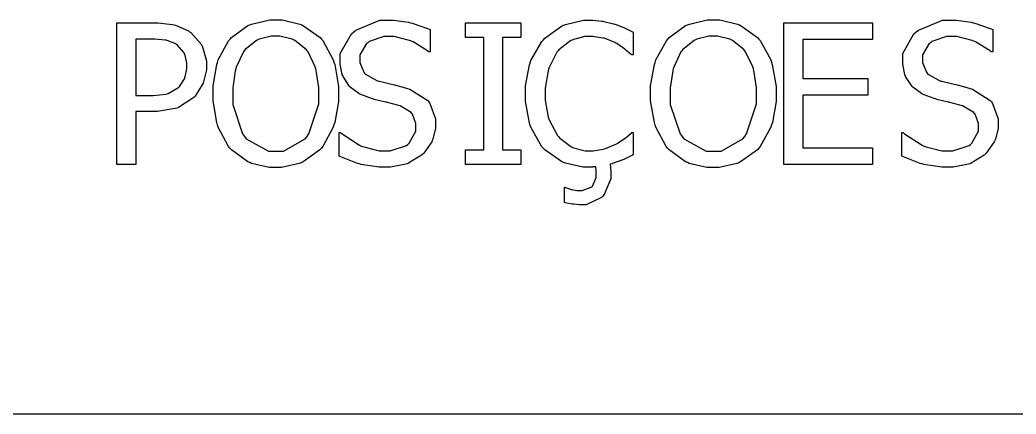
# Model space of a CAD drawing. Header units: millimetres. Extents: x 1974 to 2099, y 1386 to 1555.
# Drawn here: x 2079.145 to 2080.332, y 1478.252 to 1478.722 of the extents above; entities that cross this region are included whole.
import ezdxf

# ---------------------------------------------------------------- set-up
doc = ezdxf.new("R2010")
doc.units = ezdxf.units.MM
doc.layers.add('TEXTO', color=4, linetype='Continuous')

msp = doc.modelspace()

# ---------------------------------------------------------------- linework, layer by layer
at = {"layer": 'TEXTO', "color": 0}
for p, q in [((2079.4214, 1478.7172), (2079.4429, 1478.7221)), ((2079.4429, 1478.7221), (2079.45, 1478.7221)), ((2079.45, 1478.7221), (2079.4578, 1478.7221)), ((2079.4578, 1478.7221), (2079.4788, 1478.7172)), ((2079.5456, 1478.71), (2079.5741, 1478.7216)), ((2079.5741, 1478.7216), (2079.5838, 1478.7216)), ((2079.5838, 1478.7216), (2079.5905, 1478.7216)), ((2079.5905, 1478.7216), (2079.6085, 1478.7193)), ((2079.7953, 1478.7167), (2079.8168, 1478.7216)), ((2079.8168, 1478.7216), (2079.824, 1478.7216)), ((2079.824, 1478.7216), (2079.8279, 1478.7216)), ((2079.8279, 1478.7216), (2079.8386, 1478.7207)), ((2079.943, 1478.7172), (2079.9644, 1478.7221)), ((2079.9644, 1478.7221), (2079.9716, 1478.7221)), ((2079.9716, 1478.7221), (2079.9793, 1478.7221)), ((2079.9793, 1478.7221), (2080.0003, 1478.7172)), ((2080.216, 1478.71), (2080.2446, 1478.7216)), ((2080.2446, 1478.7216), (2080.2542, 1478.7216)), ((2080.2542, 1478.7216), (2080.2609, 1478.7216)), ((2080.2609, 1478.7216), (2080.279, 1478.7193)), ((2079.2608, 1478.5497), (2079.2608, 1478.7186)), ((2079.2608, 1478.7186), (2079.3033, 1478.7186)), ((2079.3033, 1478.7186), (2079.3096, 1478.7186)), ((2079.3096, 1478.7186), (2079.327, 1478.7166)), ((2079.327, 1478.7166), (2079.3288, 1478.7161)), ((2079.3288, 1478.7161), (2079.3306, 1478.7157)), ((2079.3306, 1478.7157), (2079.346, 1478.709)), ((2079.3972, 1478.7012), (2079.4169, 1478.7153)), ((2079.4169, 1478.7153), (2079.4192, 1478.7162)), ((2079.4192, 1478.7162), (2079.4214, 1478.7172)), ((2079.4788, 1478.7172), (2079.4811, 1478.7161)), ((2079.4811, 1478.7161), (2079.4833, 1478.7151)), ((2079.4833, 1478.7151), (2079.5029, 1478.701)), ((2079.543, 1478.7077), (2079.5456, 1478.71)), ((2079.6085, 1478.7193), (2079.6106, 1478.7188)), ((2079.6106, 1478.7188), (2079.6127, 1478.7184)), ((2079.6127, 1478.7184), (2079.6322, 1478.7116)), ((2079.6322, 1478.7116), (2079.6341, 1478.7107)), ((2079.6341, 1478.7107), (2079.6341, 1478.6839)), ((2079.6764, 1478.7013), (2079.6764, 1478.7186)), ((2079.6764, 1478.7186), (2079.742, 1478.7186)), ((2079.742, 1478.7186), (2079.742, 1478.7013)), ((2079.7707, 1478.7003), (2079.7907, 1478.7147)), ((2079.7907, 1478.7147), (2079.793, 1478.7157)), ((2079.793, 1478.7157), (2079.7953, 1478.7167)), ((2079.8386, 1478.7207), (2079.8399, 1478.7205)), ((2079.8399, 1478.7205), (2079.841, 1478.7203)), ((2079.841, 1478.7203), (2079.8526, 1478.7176)), ((2079.8526, 1478.7176), (2079.8537, 1478.7172)), ((2079.8537, 1478.7172), (2079.8545, 1478.7169)), ((2079.8545, 1478.7169), (2079.8638, 1478.7135)), ((2079.8638, 1478.7135), (2079.8648, 1478.713)), ((2079.8648, 1478.713), (2079.8658, 1478.7126)), ((2079.8658, 1478.7126), (2079.8752, 1478.7079)), ((2079.9188, 1478.7012), (2079.9385, 1478.7153)), ((2079.9385, 1478.7153), (2079.9408, 1478.7162)), ((2079.9408, 1478.7162), (2079.943, 1478.7172)), ((2080.0003, 1478.7172), (2080.0027, 1478.7161)), ((2080.0027, 1478.7161), (2080.0049, 1478.7151)), ((2080.0049, 1478.7151), (2080.0244, 1478.701)), ((2080.0556, 1478.5497), (2080.0556, 1478.7186)), ((2080.0556, 1478.7186), (2080.1613, 1478.7186)), ((2080.1613, 1478.7186), (2080.1613, 1478.6986)), ((2080.2134, 1478.7077), (2080.216, 1478.71)), ((2080.279, 1478.7193), (2080.2811, 1478.7188)), ((2080.2811, 1478.7188), (2080.2831, 1478.7184)), ((2080.2831, 1478.7184), (2080.3026, 1478.7116)), ((2080.3026, 1478.7116), (2080.3045, 1478.7107)), ((2080.3045, 1478.7107), (2080.3045, 1478.6839)), ((2079.302, 1478.6993), (2079.2833, 1478.6993)), ((2079.2833, 1478.6993), (2079.2833, 1478.6318)), ((2079.306, 1478.6993), (2079.302, 1478.6993)), ((2079.3183, 1478.6981), (2079.306, 1478.6993)), ((2079.3195, 1478.6979), (2079.3183, 1478.6981)), ((2079.3207, 1478.6977), (2079.3195, 1478.6979)), ((2079.3311, 1478.6935), (2079.3207, 1478.6977)), ((2079.346, 1478.709), (2079.3473, 1478.708)), ((2079.3473, 1478.708), (2079.3489, 1478.7069)), ((2079.3489, 1478.7069), (2079.3612, 1478.6933)), ((2079.394, 1478.6972), (2079.3957, 1478.6992)), ((2079.3957, 1478.6992), (2079.3972, 1478.7012)), ((2079.4272, 1478.6977), (2079.4138, 1478.6867)), ((2079.4288, 1478.6984), (2079.4272, 1478.6977)), ((2079.4302, 1478.6992), (2079.4288, 1478.6984)), ((2079.4448, 1478.7027), (2079.4302, 1478.6992)), ((2079.4502, 1478.7027), (2079.4448, 1478.7027)), ((2079.455, 1478.7027), (2079.4502, 1478.7027)), ((2079.4698, 1478.6991), (2079.455, 1478.7027)), ((2079.4714, 1478.6983), (2079.4698, 1478.6991)), ((2079.473, 1478.6977), (2079.4714, 1478.6983)), ((2079.4864, 1478.6867), (2079.473, 1478.6977)), ((2079.5029, 1478.701), (2079.5045, 1478.6992)), ((2079.5045, 1478.6992), (2079.5061, 1478.6974)), ((2079.5045, 1478.6992), (2079.5045, 1478.6992)), ((2079.5061, 1478.6974), (2079.5185, 1478.6744)), ((2079.527, 1478.682), (2079.5402, 1478.7055)), ((2079.5402, 1478.7055), (2079.543, 1478.7077)), ((2079.5789, 1478.7023), (2079.5615, 1478.6962)), ((2079.5853, 1478.7023), (2079.5789, 1478.7023)), ((2079.5913, 1478.7023), (2079.5853, 1478.7023)), ((2079.6096, 1478.6977), (2079.5913, 1478.7023)), ((2079.6117, 1478.6968), (2079.6096, 1478.6977)), ((2079.6981, 1478.7013), (2079.6764, 1478.7013)), ((2079.6981, 1478.567), (2079.6981, 1478.7013)), ((2079.742, 1478.7013), (2079.7204, 1478.7013)), ((2079.7204, 1478.7013), (2079.7204, 1478.567)), ((2079.7673, 1478.6965), (2079.7691, 1478.6984)), ((2079.7691, 1478.6984), (2079.7707, 1478.7003)), ((2079.8017, 1478.6974), (2079.7876, 1478.6865)), ((2079.8033, 1478.6981), (2079.8017, 1478.6974)), ((2079.8048, 1478.6988), (2079.8033, 1478.6981)), ((2079.8186, 1478.7025), (2079.8048, 1478.6988)), ((2079.8238, 1478.7025), (2079.8186, 1478.7025)), ((2079.8279, 1478.7025), (2079.8238, 1478.7025)), ((2079.8401, 1478.7005), (2079.8279, 1478.7025)), ((2079.8414, 1478.7002), (2079.8401, 1478.7005)), ((2079.8426, 1478.6999), (2079.8414, 1478.7002)), ((2079.8543, 1478.695), (2079.8426, 1478.6999)), ((2079.8752, 1478.7079), (2079.8762, 1478.7074)), ((2079.8762, 1478.7074), (2079.8762, 1478.6803)), ((2079.9156, 1478.6972), (2079.9172, 1478.6992)), ((2079.9172, 1478.6992), (2079.9188, 1478.7012)), ((2079.9487, 1478.6977), (2079.9354, 1478.6867)), ((2079.9503, 1478.6984), (2079.9487, 1478.6977)), ((2079.9518, 1478.6992), (2079.9503, 1478.6984)), ((2079.9663, 1478.7027), (2079.9518, 1478.6992)), ((2079.9718, 1478.7027), (2079.9663, 1478.7027)), ((2079.9766, 1478.7027), (2079.9718, 1478.7027)), ((2079.9913, 1478.6991), (2079.9766, 1478.7027)), ((2079.993, 1478.6983), (2079.9913, 1478.6991)), ((2079.9945, 1478.6977), (2079.993, 1478.6983)), ((2080.008, 1478.6867), (2079.9945, 1478.6977)), ((2080.0244, 1478.701), (2080.026, 1478.6992)), ((2080.026, 1478.6992), (2080.0276, 1478.6974)), ((2080.026, 1478.6992), (2080.026, 1478.6992)), ((2080.0276, 1478.6974), (2080.0401, 1478.6744)), ((2080.1613, 1478.6986), (2080.0781, 1478.6986)), ((2080.0781, 1478.6986), (2080.0781, 1478.6523)), ((2080.1975, 1478.682), (2080.2107, 1478.7055)), ((2080.2107, 1478.7055), (2080.2134, 1478.7077)), ((2080.2494, 1478.7023), (2080.232, 1478.6962)), ((2080.2558, 1478.7023), (2080.2494, 1478.7023)), ((2080.2618, 1478.7023), (2080.2558, 1478.7023)), ((2080.28, 1478.6977), (2080.2618, 1478.7023)), ((2080.2822, 1478.6968), (2080.28, 1478.6977)), ((2079.3319, 1478.6928), (2079.3311, 1478.6935)), ((2079.3329, 1478.6921), (2079.3319, 1478.6928)), ((2079.3406, 1478.6834), (2079.3329, 1478.6921)), ((2079.3612, 1478.6933), (2079.3621, 1478.6917)), ((2079.3621, 1478.6917), (2079.3629, 1478.69)), ((2079.3629, 1478.69), (2079.3675, 1478.6733)), ((2079.3815, 1478.6743), (2079.394, 1478.6972)), ((2079.4138, 1478.6867), (2079.4126, 1478.6853)), ((2079.4876, 1478.6853), (2079.4864, 1478.6867)), ((2079.5584, 1478.6938), (2079.5503, 1478.6803)), ((2079.56, 1478.6949), (2079.5584, 1478.6938)), ((2079.5615, 1478.6962), (2079.56, 1478.6949)), ((2079.6137, 1478.6959), (2079.6117, 1478.6968)), ((2079.631, 1478.6851), (2079.6137, 1478.6959)), ((2079.7542, 1478.6736), (2079.7673, 1478.6965)), ((2079.7876, 1478.6865), (2079.7865, 1478.6851)), ((2079.8554, 1478.6944), (2079.8543, 1478.695)), ((2079.8565, 1478.6939), (2079.8554, 1478.6944)), ((2079.866, 1478.6874), (2079.8565, 1478.6939)), ((2079.8667, 1478.6867), (2079.866, 1478.6874)), ((2079.8675, 1478.6862), (2079.8667, 1478.6867)), ((2079.8738, 1478.6808), (2079.8675, 1478.6862)), ((2079.9031, 1478.6743), (2079.9156, 1478.6972)), ((2079.9354, 1478.6867), (2079.9342, 1478.6853)), ((2080.0091, 1478.6853), (2080.008, 1478.6867)), ((2080.2288, 1478.6938), (2080.2208, 1478.6803)), ((2080.2305, 1478.6949), (2080.2288, 1478.6938)), ((2080.232, 1478.6962), (2080.2305, 1478.6949)), ((2080.2842, 1478.6959), (2080.2822, 1478.6968)), ((2080.3014, 1478.6851), (2080.2842, 1478.6959)), ((2079.3411, 1478.6823), (2079.3406, 1478.6834)), ((2079.3416, 1478.6812), (2079.3411, 1478.6823)), ((2079.3441, 1478.671), (2079.3416, 1478.6812)), ((2079.3806, 1478.6715), (2079.3815, 1478.6743)), ((2079.4115, 1478.6839), (2079.4029, 1478.6658)), ((2079.4126, 1478.6853), (2079.4115, 1478.6839)), ((2079.4886, 1478.6839), (2079.4876, 1478.6853)), ((2079.4971, 1478.666), (2079.4886, 1478.6839)), ((2079.5185, 1478.6744), (2079.5194, 1478.6717)), ((2079.527, 1478.6733), (2079.527, 1478.682)), ((2079.5503, 1478.6803), (2079.5503, 1478.6757)), ((2079.5503, 1478.6757), (2079.5503, 1478.6715)), ((2079.6324, 1478.6839), (2079.631, 1478.6851)), ((2079.6341, 1478.6839), (2079.6324, 1478.6839)), ((2079.7852, 1478.6836), (2079.776, 1478.6655)), ((2079.7865, 1478.6851), (2079.7852, 1478.6836)), ((2079.8743, 1478.6803), (2079.8738, 1478.6808)), ((2079.8762, 1478.6803), (2079.8743, 1478.6803)), ((2079.9022, 1478.6715), (2079.9031, 1478.6743)), ((2079.933, 1478.6839), (2079.9245, 1478.6658)), ((2079.9342, 1478.6853), (2079.933, 1478.6839)), ((2080.0101, 1478.6839), (2080.0091, 1478.6853)), ((2080.0187, 1478.666), (2080.0101, 1478.6839)), ((2080.0401, 1478.6744), (2080.041, 1478.6717)), ((2080.1975, 1478.6733), (2080.1975, 1478.682)), ((2080.2208, 1478.6803), (2080.2208, 1478.6757)), ((2080.2208, 1478.6757), (2080.2208, 1478.6715)), ((2080.3029, 1478.6839), (2080.3014, 1478.6851)), ((2080.3045, 1478.6839), (2080.3029, 1478.6839)), ((2079.3422, 1478.6541), (2079.3441, 1478.6639)), ((2079.3441, 1478.6671), (2079.3441, 1478.671)), ((2079.3441, 1478.6639), (2079.3441, 1478.6671)), ((2079.3441, 1478.6671), (2079.3441, 1478.6671)), ((2079.3675, 1478.6625), (2079.3641, 1478.6484)), ((2079.3675, 1478.6733), (2079.3675, 1478.6677)), ((2079.3675, 1478.6677), (2079.3675, 1478.6625)), ((2079.3675, 1478.6677), (2079.3675, 1478.6677)), ((2079.3754, 1478.6435), (2079.3798, 1478.6689)), ((2079.3798, 1478.6689), (2079.3806, 1478.6715)), ((2079.4024, 1478.6636), (2079.4017, 1478.6615)), ((2079.4029, 1478.6658), (2079.4024, 1478.6636)), ((2079.4978, 1478.6638), (2079.4971, 1478.666)), ((2079.4984, 1478.6617), (2079.4978, 1478.6638)), ((2079.5194, 1478.6717), (2079.5204, 1478.6689)), ((2079.5204, 1478.6689), (2079.5248, 1478.6428)), ((2079.527, 1478.6693), (2079.527, 1478.6733)), ((2079.5294, 1478.6572), (2079.527, 1478.6693)), ((2079.5503, 1478.6715), (2079.5551, 1478.6596)), ((2079.7479, 1478.6433), (2079.7524, 1478.6684)), ((2079.7524, 1478.6684), (2079.7534, 1478.671)), ((2079.7534, 1478.671), (2079.7542, 1478.6736)), ((2079.7753, 1478.6633), (2079.7746, 1478.6612)), ((2079.776, 1478.6655), (2079.7753, 1478.6633)), ((2079.8969, 1478.6435), (2079.9013, 1478.6689)), ((2079.9013, 1478.6689), (2079.9022, 1478.6715)), ((2079.9239, 1478.6636), (2079.9232, 1478.6615)), ((2079.9245, 1478.6658), (2079.9239, 1478.6636)), ((2080.0194, 1478.6638), (2080.0187, 1478.666)), ((2080.0199, 1478.6617), (2080.0194, 1478.6638)), ((2080.041, 1478.6717), (2080.0419, 1478.6689)), ((2080.0419, 1478.6689), (2080.0463, 1478.6428)), ((2080.1975, 1478.6693), (2080.1975, 1478.6733)), ((2080.1998, 1478.6572), (2080.1975, 1478.6693)), ((2080.2208, 1478.6715), (2080.2255, 1478.6596)), ((2079.3353, 1478.6427), (2079.3414, 1478.652)), ((2079.3414, 1478.652), (2079.3418, 1478.653)), ((2079.3418, 1478.653), (2079.3422, 1478.6541)), ((2079.4017, 1478.6615), (2079.3988, 1478.641)), ((2079.5014, 1478.6415), (2079.4984, 1478.6617)), ((2079.5299, 1478.6559), (2079.5294, 1478.6572)), ((2079.5303, 1478.6546), (2079.5299, 1478.6559)), ((2079.5371, 1478.6438), (2079.5303, 1478.6546)), ((2079.5551, 1478.6596), (2079.556, 1478.6586)), ((2079.556, 1478.6586), (2079.5569, 1478.6576)), ((2079.5569, 1478.6576), (2079.5706, 1478.6498)), ((2079.7746, 1478.6612), (2079.7713, 1478.6408)), ((2079.9232, 1478.6615), (2079.9203, 1478.641)), ((2080.0229, 1478.6415), (2080.0199, 1478.6617)), ((2080.0781, 1478.6523), (2080.1556, 1478.6523)), ((2080.1556, 1478.6523), (2080.1556, 1478.6323)), ((2080.2003, 1478.6559), (2080.1998, 1478.6572)), ((2080.2008, 1478.6546), (2080.2003, 1478.6559)), ((2080.2076, 1478.6438), (2080.2008, 1478.6546)), ((2080.2255, 1478.6596), (2080.2265, 1478.6586)), ((2080.2265, 1478.6586), (2080.2273, 1478.6576)), ((2080.2273, 1478.6576), (2080.241, 1478.6498)), ((2079.3219, 1478.6344), (2079.3336, 1478.641)), ((2079.3336, 1478.641), (2079.3345, 1478.6419)), ((2079.3345, 1478.6419), (2079.3353, 1478.6427)), ((2079.3629, 1478.6453), (2079.3539, 1478.6313)), ((2079.3635, 1478.6468), (2079.3629, 1478.6453)), ((2079.3641, 1478.6484), (2079.3635, 1478.6468)), ((2079.3754, 1478.6341), (2079.3754, 1478.6435)), ((2079.3988, 1478.641), (2079.3988, 1478.6341)), ((2079.5014, 1478.6341), (2079.5014, 1478.6415)), ((2079.5248, 1478.6428), (2079.5248, 1478.6341)), ((2079.538, 1478.6428), (2079.5371, 1478.6438)), ((2079.5389, 1478.642), (2079.538, 1478.6428)), ((2079.549, 1478.6342), (2079.5389, 1478.642)), ((2079.5706, 1478.6498), (2079.5724, 1478.6492)), ((2079.5724, 1478.6492), (2079.5736, 1478.6489)), ((2079.5736, 1478.6489), (2079.5882, 1478.6453)), ((2079.5882, 1478.6453), (2079.5899, 1478.6449)), ((2079.5899, 1478.6449), (2079.5915, 1478.6445)), ((2079.5915, 1478.6445), (2079.6059, 1478.6408)), ((2079.6059, 1478.6408), (2079.607, 1478.6404)), ((2079.607, 1478.6404), (2079.61, 1478.6395)), ((2079.61, 1478.6395), (2079.6312, 1478.6261)), ((2079.7479, 1478.634), (2079.7479, 1478.6433)), ((2079.7713, 1478.6408), (2079.7713, 1478.634)), ((2079.8969, 1478.6341), (2079.8969, 1478.6435)), ((2079.9203, 1478.641), (2079.9203, 1478.6341)), ((2080.0229, 1478.6341), (2080.0229, 1478.6415)), ((2080.0463, 1478.6428), (2080.0463, 1478.6341)), ((2080.2085, 1478.6428), (2080.2076, 1478.6438)), ((2080.2093, 1478.642), (2080.2085, 1478.6428)), ((2080.2195, 1478.6342), (2080.2093, 1478.642)), ((2080.241, 1478.6498), (2080.2429, 1478.6492)), ((2080.2429, 1478.6492), (2080.244, 1478.6489)), ((2080.244, 1478.6489), (2080.2587, 1478.6453)), ((2080.2587, 1478.6453), (2080.2605, 1478.6449)), ((2080.2605, 1478.6449), (2080.2621, 1478.6445)), ((2080.2621, 1478.6445), (2080.2763, 1478.6408)), ((2080.2763, 1478.6408), (2080.2775, 1478.6404)), ((2080.2775, 1478.6404), (2080.2804, 1478.6395)), ((2080.2804, 1478.6395), (2080.3017, 1478.6261)), ((2079.2833, 1478.6318), (2079.2987, 1478.6318)), ((2079.2987, 1478.6318), (2079.3041, 1478.6318)), ((2079.3041, 1478.6318), (2079.3191, 1478.6337)), ((2079.3191, 1478.6337), (2079.3206, 1478.634)), ((2079.3206, 1478.634), (2079.3219, 1478.6344)), ((2079.3512, 1478.6288), (2079.3342, 1478.6178)), ((2079.3527, 1478.6301), (2079.3512, 1478.6288)), ((2079.3539, 1478.6313), (2079.3527, 1478.6301)), ((2079.3754, 1478.6256), (2079.3754, 1478.6341)), ((2079.3988, 1478.6341), (2079.3988, 1478.6214)), ((2079.5014, 1478.6222), (2079.5014, 1478.6341)), ((2079.5014, 1478.6341), (2079.5014, 1478.6341)), ((2079.5248, 1478.6341), (2079.5248, 1478.6249)), ((2079.5502, 1478.6336), (2079.549, 1478.6342)), ((2079.5514, 1478.633), (2079.5502, 1478.6336)), ((2079.5644, 1478.6282), (2079.5514, 1478.633)), ((2079.5659, 1478.6278), (2079.5644, 1478.6282)), ((2079.5675, 1478.6274), (2079.5659, 1478.6278)), ((2079.581, 1478.6242), (2079.5675, 1478.6274)), ((2079.6312, 1478.6261), (2079.6326, 1478.6243)), ((2079.7479, 1478.6253), (2079.7479, 1478.634)), ((2079.7713, 1478.634), (2079.7713, 1478.6265)), ((2079.7713, 1478.6265), (2079.7748, 1478.6063)), ((2079.8969, 1478.6256), (2079.8969, 1478.6341)), ((2079.9203, 1478.6341), (2079.9203, 1478.6214)), ((2080.0229, 1478.6222), (2080.0229, 1478.6341)), ((2080.0229, 1478.6341), (2080.0229, 1478.6341)), ((2080.0463, 1478.6341), (2080.0463, 1478.6249)), ((2080.1556, 1478.6323), (2080.0781, 1478.6323)), ((2080.0781, 1478.6323), (2080.0781, 1478.5697)), ((2080.2207, 1478.6336), (2080.2195, 1478.6342)), ((2080.2218, 1478.633), (2080.2207, 1478.6336)), ((2080.2349, 1478.6282), (2080.2218, 1478.633)), ((2080.2364, 1478.6278), (2080.2349, 1478.6282)), ((2080.2379, 1478.6274), (2080.2364, 1478.6278)), ((2080.2514, 1478.6242), (2080.2379, 1478.6274)), ((2080.3017, 1478.6261), (2080.303, 1478.6243)), ((2079.3301, 1478.6163), (2079.3092, 1478.6127)), ((2079.3323, 1478.617), (2079.3301, 1478.6163)), ((2079.3342, 1478.6178), (2079.3323, 1478.617)), ((2079.3798, 1478.5997), (2079.3754, 1478.6256)), ((2079.3988, 1478.6214), (2079.4104, 1478.5862)), ((2079.4897, 1478.5862), (2079.5014, 1478.6222)), ((2079.5248, 1478.6249), (2079.5204, 1478.5998)), ((2079.5821, 1478.6239), (2079.581, 1478.6242)), ((2079.5832, 1478.6237), (2079.5821, 1478.6239)), ((2079.5951, 1478.6205), (2079.5832, 1478.6237)), ((2079.5964, 1478.6201), (2079.5951, 1478.6205)), ((2079.5982, 1478.6196), (2079.5964, 1478.6201)), ((2079.6115, 1478.6118), (2079.5982, 1478.6196)), ((2079.6326, 1478.6243), (2079.6338, 1478.6225)), ((2079.6338, 1478.6225), (2079.6406, 1478.604)), ((2079.7525, 1478.599), (2079.7479, 1478.6253)), ((2079.9013, 1478.5997), (2079.8969, 1478.6256)), ((2079.9203, 1478.6214), (2079.9319, 1478.5862)), ((2080.0113, 1478.5862), (2080.0229, 1478.6222)), ((2080.0463, 1478.6249), (2080.042, 1478.5998)), ((2080.2526, 1478.6239), (2080.2514, 1478.6242)), ((2080.2536, 1478.6237), (2080.2526, 1478.6239)), ((2080.2655, 1478.6205), (2080.2536, 1478.6237)), ((2080.2668, 1478.6201), (2080.2655, 1478.6205)), ((2080.2686, 1478.6196), (2080.2668, 1478.6201)), ((2080.2819, 1478.6118), (2080.2686, 1478.6196)), ((2080.303, 1478.6243), (2080.3043, 1478.6225)), ((2080.3043, 1478.6225), (2080.3111, 1478.604)), ((2079.3023, 1478.6127), (2079.2833, 1478.6127)), ((2079.2833, 1478.6127), (2079.2833, 1478.5497)), ((2079.3092, 1478.6127), (2079.3023, 1478.6127)), ((2079.6123, 1478.6107), (2079.6115, 1478.6118)), ((2079.6131, 1478.6097), (2079.6123, 1478.6107)), ((2079.6172, 1478.5984), (2079.6131, 1478.6097)), ((2079.6406, 1478.604), (2079.6406, 1478.5978)), ((2079.7748, 1478.6063), (2079.7756, 1478.6041)), ((2079.7756, 1478.6041), (2079.7763, 1478.602)), ((2080.2827, 1478.6107), (2080.2819, 1478.6118)), ((2080.2835, 1478.6097), (2080.2827, 1478.6107)), ((2080.2877, 1478.5984), (2080.2835, 1478.6097)), ((2080.3111, 1478.604), (2080.3111, 1478.5978)), ((2079.3806, 1478.5968), (2079.3798, 1478.5997)), ((2079.3815, 1478.5942), (2079.3806, 1478.5968)), ((2079.3939, 1478.5711), (2079.3815, 1478.5942)), ((2079.5187, 1478.5942), (2079.5061, 1478.5711)), ((2079.5195, 1478.5969), (2079.5187, 1478.5942)), ((2079.5204, 1478.5998), (2079.5195, 1478.5969)), ((2079.6172, 1478.5942), (2079.6172, 1478.5984)), ((2079.6172, 1478.5894), (2079.6172, 1478.5942)), ((2079.6406, 1478.593), (2079.6372, 1478.5799)), ((2079.6406, 1478.5978), (2079.6406, 1478.593)), ((2079.7535, 1478.5961), (2079.7525, 1478.599)), ((2079.7544, 1478.5935), (2079.7535, 1478.5961)), ((2079.7674, 1478.5706), (2079.7544, 1478.5935)), ((2079.7763, 1478.602), (2079.7858, 1478.5843)), ((2079.9022, 1478.5968), (2079.9013, 1478.5997)), ((2079.9031, 1478.5942), (2079.9022, 1478.5968)), ((2079.9154, 1478.5711), (2079.9031, 1478.5942)), ((2080.0402, 1478.5942), (2080.0276, 1478.5711)), ((2080.0411, 1478.5969), (2080.0402, 1478.5942)), ((2080.042, 1478.5998), (2080.0411, 1478.5969)), ((2080.2877, 1478.5942), (2080.2877, 1478.5984)), ((2080.2877, 1478.5894), (2080.2877, 1478.5942)), ((2080.3111, 1478.593), (2080.3077, 1478.5799)), ((2080.3111, 1478.5978), (2080.3111, 1478.593)), ((2079.4104, 1478.5862), (2079.4127, 1478.5832)), ((2079.4127, 1478.5832), (2079.415, 1478.5802)), ((2079.415, 1478.5802), (2079.4414, 1478.5657)), ((2079.4595, 1478.5657), (2079.4852, 1478.5802)), ((2079.4852, 1478.5802), (2079.4876, 1478.5832)), ((2079.4876, 1478.5832), (2079.4897, 1478.5862)), ((2079.5257, 1478.5598), (2079.5257, 1478.5879)), ((2079.5257, 1478.5879), (2079.5273, 1478.5879)), ((2079.5273, 1478.5879), (2079.5292, 1478.5862)), ((2079.5292, 1478.5862), (2079.5501, 1478.5727)), ((2079.6093, 1478.5751), (2079.6172, 1478.5894)), ((2079.6372, 1478.5799), (2079.6367, 1478.5783)), ((2079.7858, 1478.5843), (2079.787, 1478.5829)), ((2079.787, 1478.5829), (2079.7882, 1478.5815)), ((2079.7882, 1478.5815), (2079.8019, 1478.571)), ((2079.8574, 1478.575), (2079.8666, 1478.5811)), ((2079.8666, 1478.5811), (2079.8674, 1478.5816)), ((2079.8674, 1478.5816), (2079.868, 1478.5823)), ((2079.868, 1478.5823), (2079.8739, 1478.5875)), ((2079.8739, 1478.5875), (2079.8744, 1478.5879)), ((2079.8744, 1478.5879), (2079.8762, 1478.5879)), ((2079.8762, 1478.5879), (2079.8762, 1478.5611)), ((2079.9319, 1478.5862), (2079.9343, 1478.5832)), ((2079.9343, 1478.5832), (2079.9366, 1478.5802)), ((2079.9366, 1478.5802), (2079.9629, 1478.5657)), ((2079.9811, 1478.5657), (2080.0068, 1478.5802)), ((2080.0068, 1478.5802), (2080.0091, 1478.5832)), ((2080.0091, 1478.5832), (2080.0113, 1478.5862)), ((2080.1962, 1478.5598), (2080.1962, 1478.5879)), ((2080.1962, 1478.5879), (2080.1977, 1478.5879)), ((2080.1977, 1478.5879), (2080.1996, 1478.5862)), ((2080.1996, 1478.5862), (2080.2206, 1478.5727)), ((2080.2798, 1478.5751), (2080.2877, 1478.5894)), ((2080.3077, 1478.5799), (2080.3071, 1478.5783)), ((2079.3955, 1478.5692), (2079.3939, 1478.5711)), ((2079.3972, 1478.5673), (2079.3955, 1478.5692)), ((2079.4168, 1478.5529), (2079.3972, 1478.5673)), ((2079.5028, 1478.5673), (2079.4826, 1478.5527)), ((2079.5045, 1478.5692), (2079.5028, 1478.5673)), ((2079.5061, 1478.5711), (2079.5045, 1478.5692)), ((2079.5501, 1478.5727), (2079.5525, 1478.5717)), ((2079.5525, 1478.5717), (2079.5549, 1478.5709)), ((2079.5549, 1478.5709), (2079.5734, 1478.566)), ((2079.5866, 1478.566), (2079.6061, 1478.5725)), ((2079.6061, 1478.5725), (2079.6077, 1478.5737)), ((2079.6077, 1478.5737), (2079.6093, 1478.5751)), ((2079.636, 1478.5768), (2079.6265, 1478.5631)), ((2079.6367, 1478.5783), (2079.636, 1478.5768)), ((2079.6764, 1478.5497), (2079.6764, 1478.567)), ((2079.6764, 1478.567), (2079.6981, 1478.567)), ((2079.7204, 1478.567), (2079.742, 1478.567)), ((2079.742, 1478.567), (2079.742, 1478.5497)), ((2079.742, 1478.567), (2079.742, 1478.567)), ((2079.7692, 1478.5687), (2079.7674, 1478.5706)), ((2079.7708, 1478.567), (2079.7692, 1478.5687)), ((2079.7908, 1478.5532), (2079.7708, 1478.567)), ((2079.8019, 1478.571), (2079.8035, 1478.5703)), ((2079.8035, 1478.5703), (2079.8051, 1478.5696)), ((2079.8051, 1478.5696), (2079.819, 1478.566)), ((2079.8282, 1478.566), (2079.8403, 1478.568)), ((2079.8403, 1478.568), (2079.8417, 1478.5684)), ((2079.8417, 1478.5684), (2079.8431, 1478.5688)), ((2079.8431, 1478.5688), (2079.8554, 1478.5739)), ((2079.8554, 1478.5739), (2079.8565, 1478.5745)), ((2079.8565, 1478.5745), (2079.8574, 1478.575)), ((2079.9171, 1478.5692), (2079.9154, 1478.5711)), ((2079.9188, 1478.5673), (2079.9171, 1478.5692)), ((2079.9384, 1478.5529), (2079.9188, 1478.5673)), ((2080.0243, 1478.5673), (2080.0041, 1478.5527)), ((2080.026, 1478.5692), (2080.0243, 1478.5673)), ((2080.0276, 1478.5711), (2080.026, 1478.5692)), ((2080.0781, 1478.5697), (2080.1613, 1478.5697)), ((2080.1613, 1478.5697), (2080.1613, 1478.5497)), ((2080.2206, 1478.5727), (2080.223, 1478.5717)), ((2080.223, 1478.5717), (2080.2253, 1478.5709)), ((2080.2253, 1478.5709), (2080.2439, 1478.566)), ((2080.257, 1478.566), (2080.2765, 1478.5725)), ((2080.2765, 1478.5725), (2080.2782, 1478.5737)), ((2080.2782, 1478.5737), (2080.2798, 1478.5751)), ((2080.3064, 1478.5768), (2080.2969, 1478.5631)), ((2080.3071, 1478.5783), (2080.3064, 1478.5768)), ((2079.4414, 1478.5657), (2079.4502, 1478.5657)), ((2079.4502, 1478.5657), (2079.4595, 1478.5657)), ((2079.5276, 1478.5589), (2079.5257, 1478.5598)), ((2079.5477, 1478.5511), (2079.5276, 1478.5589)), ((2079.5734, 1478.566), (2079.5796, 1478.566)), ((2079.5796, 1478.566), (2079.5866, 1478.566)), ((2079.6239, 1478.5607), (2079.6085, 1478.5512)), ((2079.6253, 1478.5619), (2079.6239, 1478.5607)), ((2079.6265, 1478.5631), (2079.6253, 1478.5619)), ((2079.819, 1478.566), (2079.8238, 1478.566)), ((2079.8238, 1478.566), (2079.8282, 1478.566)), ((2079.8648, 1478.5557), (2079.8548, 1478.5519)), ((2079.8657, 1478.5561), (2079.8648, 1478.5557)), ((2079.8664, 1478.5566), (2079.8657, 1478.5561)), ((2079.8752, 1478.5607), (2079.8664, 1478.5566)), ((2079.8762, 1478.5611), (2079.8752, 1478.5607)), ((2079.9629, 1478.5657), (2079.9718, 1478.5657)), ((2079.9718, 1478.5657), (2079.9811, 1478.5657)), ((2080.1981, 1478.5589), (2080.1962, 1478.5598)), ((2080.2182, 1478.5511), (2080.1981, 1478.5589)), ((2080.2439, 1478.566), (2080.2501, 1478.566)), ((2080.2501, 1478.566), (2080.257, 1478.566)), ((2080.2944, 1478.5607), (2080.279, 1478.5512)), ((2080.2957, 1478.5619), (2080.2944, 1478.5607)), ((2080.2969, 1478.5631), (2080.2957, 1478.5619)), ((2079.2833, 1478.5497), (2079.2608, 1478.5497)), ((2079.4191, 1478.5519), (2079.4168, 1478.5529)), ((2079.4214, 1478.5509), (2079.4191, 1478.5519)), ((2079.4422, 1478.5462), (2079.4214, 1478.5509)), ((2079.45, 1478.5462), (2079.4422, 1478.5462)), ((2079.457, 1478.5462), (2079.45, 1478.5462)), ((2079.4781, 1478.5509), (2079.457, 1478.5462)), ((2079.4804, 1478.5517), (2079.4781, 1478.5509)), ((2079.4826, 1478.5527), (2079.4804, 1478.5517)), ((2079.5499, 1478.5504), (2079.5477, 1478.5511)), ((2079.552, 1478.5498), (2079.5499, 1478.5504)), ((2079.5733, 1478.5466), (2079.552, 1478.5498)), ((2079.5812, 1478.5466), (2079.5733, 1478.5466)), ((2079.587, 1478.5466), (2079.5812, 1478.5466)), ((2079.5812, 1478.5466), (2079.5812, 1478.5466)), ((2079.6051, 1478.55), (2079.587, 1478.5466)), ((2079.6069, 1478.5506), (2079.6051, 1478.55)), ((2079.6085, 1478.5512), (2079.6069, 1478.5506)), ((2079.742, 1478.5497), (2079.6764, 1478.5497)), ((2079.7931, 1478.5522), (2079.7908, 1478.5532)), ((2079.7955, 1478.5514), (2079.7931, 1478.5522)), ((2079.8159, 1478.5466), (2079.7955, 1478.5514)), ((2079.8236, 1478.5466), (2079.8159, 1478.5466)), ((2079.8243, 1478.5466), (2079.8236, 1478.5466)), ((2079.8236, 1478.5466), (2079.8236, 1478.5466)), ((2079.8268, 1478.5467), (2079.8243, 1478.5466)), ((2079.8279, 1478.5467), (2079.8268, 1478.5467)), ((2079.8281, 1478.5468), (2079.8279, 1478.5467)), ((2079.8312, 1478.547), (2079.8281, 1478.5468)), ((2079.8317, 1478.547), (2079.8312, 1478.547)), ((2079.8317, 1478.5465), (2079.8317, 1478.547)), ((2079.8318, 1478.5432), (2079.8317, 1478.5465)), ((2079.8318, 1478.5419), (2079.8318, 1478.5432)), ((2079.8488, 1478.5501), (2079.8487, 1478.55)), ((2079.8487, 1478.55), (2079.8487, 1478.5498)), ((2079.8487, 1478.5498), (2079.8489, 1478.5461)), ((2079.8507, 1478.5506), (2079.8488, 1478.5501)), ((2079.8489, 1478.5461), (2079.849, 1478.5457)), ((2079.849, 1478.5457), (2079.849, 1478.5452)), ((2079.849, 1478.5452), (2079.8493, 1478.5411)), ((2079.851, 1478.5507), (2079.8507, 1478.5506)), ((2079.8513, 1478.5508), (2079.851, 1478.5507)), ((2079.8535, 1478.5516), (2079.8513, 1478.5508)), ((2079.8537, 1478.5516), (2079.8535, 1478.5516)), ((2079.8548, 1478.5519), (2079.8537, 1478.5516)), ((2079.9407, 1478.5519), (2079.9384, 1478.5529)), ((2079.9429, 1478.5509), (2079.9407, 1478.5519)), ((2079.9637, 1478.5462), (2079.9429, 1478.5509)), ((2079.9716, 1478.5462), (2079.9637, 1478.5462)), ((2079.9785, 1478.5462), (2079.9716, 1478.5462)), ((2079.9996, 1478.5509), (2079.9785, 1478.5462)), ((2080.0019, 1478.5517), (2079.9996, 1478.5509)), ((2080.0041, 1478.5527), (2080.0019, 1478.5517)), ((2080.1613, 1478.5497), (2080.0556, 1478.5497)), ((2080.1613, 1478.5497), (2080.1613, 1478.5497)), ((2080.2203, 1478.5504), (2080.2182, 1478.5511)), ((2080.2225, 1478.5498), (2080.2203, 1478.5504)), ((2080.2438, 1478.5466), (2080.2225, 1478.5498)), ((2080.2516, 1478.5466), (2080.2438, 1478.5466)), ((2080.2575, 1478.5466), (2080.2516, 1478.5466)), ((2080.2516, 1478.5466), (2080.2516, 1478.5466)), ((2080.2756, 1478.55), (2080.2575, 1478.5466)), ((2080.2773, 1478.5506), (2080.2756, 1478.55)), ((2080.279, 1478.5512), (2080.2773, 1478.5506)), ((2079.8277, 1478.524), (2079.832, 1478.5342)), ((2079.8318, 1478.5411), (2079.8318, 1478.5419)), ((2079.832, 1478.5386), (2079.8318, 1478.5411)), ((2079.832, 1478.5376), (2079.832, 1478.5386)), ((2079.832, 1478.5342), (2079.832, 1478.5376)), ((2079.8493, 1478.5328), (2079.8415, 1478.514)), ((2079.8493, 1478.5411), (2079.8493, 1478.5396)), ((2079.8493, 1478.5396), (2079.8493, 1478.5328)), ((2079.7941, 1478.5044), (2079.7941, 1478.5225)), ((2079.7941, 1478.5225), (2079.7951, 1478.5225)), ((2079.7951, 1478.5225), (2079.7956, 1478.5224)), ((2079.7956, 1478.5224), (2079.8015, 1478.5203)), ((2079.8015, 1478.5203), (2079.8023, 1478.52)), ((2079.8023, 1478.52), (2079.803, 1478.5198)), ((2079.803, 1478.5198), (2079.8091, 1478.5188)), ((2079.8151, 1478.5188), (2079.826, 1478.5225)), ((2079.826, 1478.5225), (2079.8269, 1478.5232)), ((2079.8269, 1478.5232), (2079.8277, 1478.524)), ((2079.8091, 1478.5188), (2079.8113, 1478.5188)), ((2079.8113, 1478.5188), (2079.8151, 1478.5188)), ((2079.8384, 1478.5104), (2079.8202, 1478.5017)), ((2079.84, 1478.5121), (2079.8384, 1478.5104)), ((2079.8415, 1478.514), (2079.84, 1478.5121)), ((2079.7949, 1478.5042), (2079.7941, 1478.5044)), ((2079.8034, 1478.5025), (2079.7949, 1478.5042)), ((2079.8044, 1478.5024), (2079.8034, 1478.5025)), ((2079.8053, 1478.5023), (2079.8044, 1478.5024)), ((2079.8117, 1478.5017), (2079.8053, 1478.5023)), ((2079.8142, 1478.5017), (2079.8117, 1478.5017)), ((2079.8202, 1478.5017), (2079.8142, 1478.5017)), ((2098.7779, 1478.2522), (2069.8934, 1478.2522))]:
    msp.add_line(p, q, dxfattribs=at)

doc.saveas('drawing.dxf')
